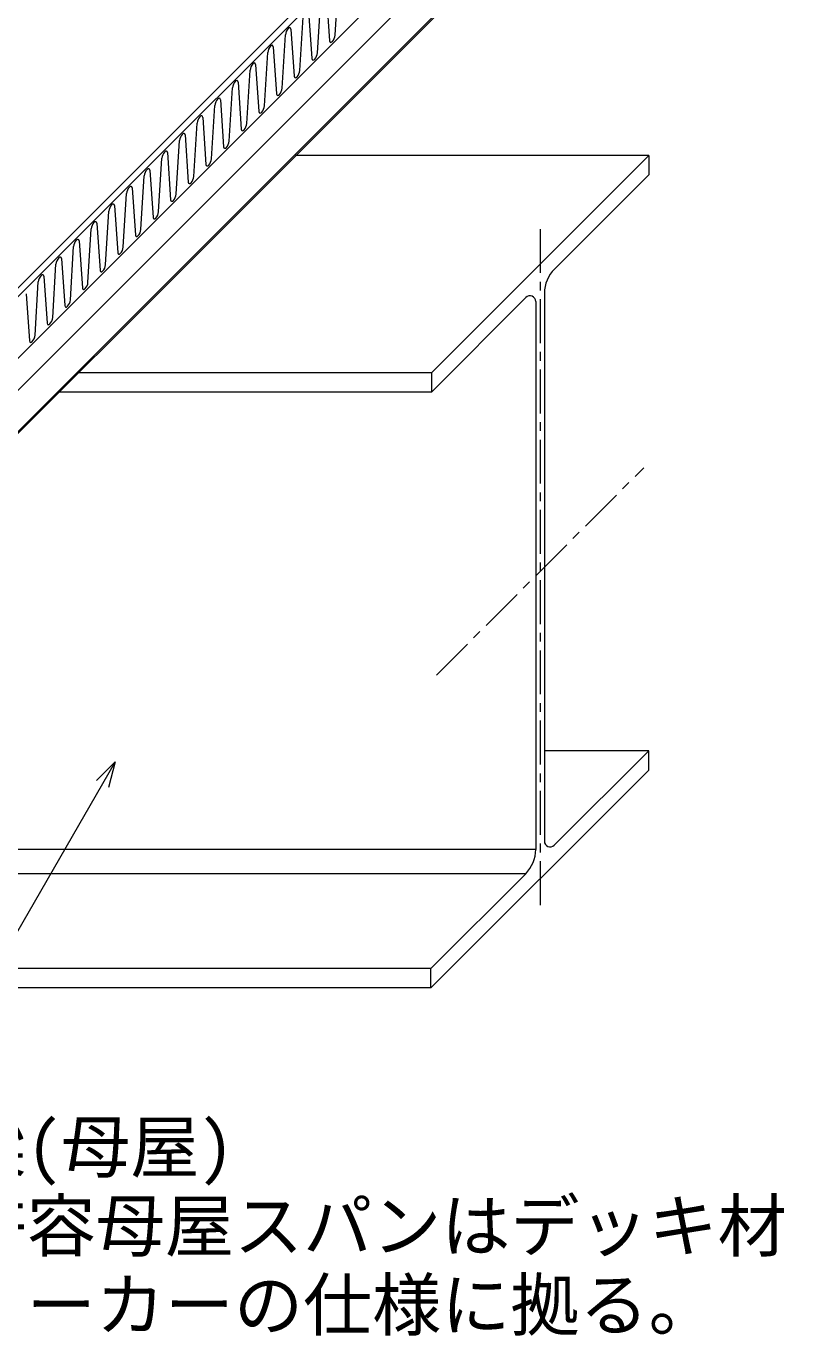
# Model space of a CAD drawing. Units: millimetres, scale not verified. Extents: x -840 to 840, y -594 to 594.
# Drawn here: x 492.4 to 665.7, y -34.5 to 263.8 of the extents above; entities that cross this region are included whole.
import ezdxf
from ezdxf.enums import TextEntityAlignment as Align

# ---------------------------------------------------------------- set-up
doc = ezdxf.new("R2010")
doc.units = ezdxf.units.MM
doc.header["$LTSCALE"] = 2
doc.linetypes.add('CHAIN1', pattern=[8, 5, -1, 1, -1])
for name, color, linetype, lineweight in [('0-2_タイトル文字', 5, 'Continuous', 9), ('0-6_断熱材', 4, 'Continuous', 9), ('0-7_鋼材(C型・H鋼ｅｔｃ)', 7, 'Continuous', 9), ('0-8_寸法線', 7, 'Continuous', 9), ('0-9_基準線(IBｼｰﾄ)', 7, 'Continuous', 9), ('0-A_中心線', 2, 'CHAIN1', 9), ('0-C_鋼材(受け鋼鈑)', 7, 'Continuous', 9)]:
    doc.layers.add(name, color=color, linetype=linetype, lineweight=lineweight)
doc.styles.add('ＭＳ ゴシック', font='')
doc.styles.get('ＭＳ ゴシック').set_extended_font_data('MS Gothic')

msp = doc.modelspace()

# ---------------------------------------------------------------- linework, layer by layer
at = {"layer": '0-6_断熱材'}
for p, q in [((562.764, 261.749), (563.501, 273.925)), ((558.743, 257.729), (559.481, 269.904)), ((560.75, 271.195), (561.493, 260.458)), ((554.723, 253.708), (555.46, 265.884)), ((556.729, 267.175), (557.473, 256.438)), ((552.709, 263.154), (553.452, 252.417)), ((550.702, 249.688), (551.44, 261.863)), ((546.682, 245.667), (547.419, 257.843)), ((548.688, 259.134), (549.431, 248.397)), ((542.661, 241.647), (543.399, 253.822)), ((544.668, 255.113), (545.411, 244.376)), ((540.647, 251.093), (541.39, 240.356)), ((538.641, 237.626), (539.378, 249.802)), ((534.62, 233.605), (535.358, 245.781)), ((536.626, 247.072), (537.37, 236.335)), ((530.6, 229.585), (531.337, 241.761)), ((532.606, 243.052), (533.349, 232.314)), ((528.585, 239.031), (529.329, 228.294)), ((526.579, 225.564), (527.316, 237.74)), ((522.559, 221.544), (523.296, 233.719)), ((524.565, 235.01), (525.308, 224.273)), ((520.544, 230.99), (521.288, 220.253)), ((516.524, 226.969), (517.267, 216.232)), ((518.538, 217.523), (519.275, 229.699)), ((514.517, 213.503), (515.255, 225.678)), ((510.497, 209.482), (511.234, 221.658)), ((512.503, 222.949), (513.247, 212.212)), ((508.483, 218.928), (509.226, 208.191)), ((504.462, 214.908), (505.206, 204.171)), ((506.476, 205.462), (507.214, 217.637)), ((502.456, 201.441), (503.193, 213.617)), ((498.435, 197.421), (499.173, 209.596)), ((500.442, 210.887), (501.185, 200.15)), ((496.421, 206.867), (497.165, 196.13)), ((494.415, 193.4), (495.152, 205.576)), ((492.401, 202.846), (493.144, 192.109))]:
    msp.add_line(p, q, dxfattribs=at)
at = {"layer": '0-6_断熱材', "color": 7}
for points in [[(-693.874, 77.832), (366.126, 77.832), (705.538, 417.243)], [(-693.874, 63.832), (366.126, 63.832), (705.538, 403.243)]]:
    msp.add_lwpolyline(points, dxfattribs=at)
at = {"layer": '0-6_断熱材'}
for centre, major_axis in [((552.075, 262.39), (-0.453, -1.093)), ((548.055, 258.369), (-0.453, -1.093)), ((562.127, 261.223), (0.453, 1.093)), ((558.106, 257.202), (0.453, 1.093)), ((544.034, 254.349), (-0.453, -1.093)), ((554.085, 253.181), (0.453, 1.093)), ((540.014, 250.328), (-0.453, -1.093)), ((550.065, 249.161), (0.453, 1.093)), ((535.993, 246.308), (-0.453, -1.093)), ((546.044, 245.14), (0.453, 1.093)), ((531.973, 242.287), (-0.453, -1.093)), ((527.952, 238.267), (-0.453, -1.093)), ((542.024, 241.12), (0.453, 1.093)), ((538.003, 237.099), (0.453, 1.093)), ((523.931, 234.246), (-0.453, -1.093)), ((533.983, 233.079), (0.453, 1.093)), ((519.911, 230.226), (-0.453, -1.093)), ((515.89, 226.205), (-0.453, -1.093)), ((529.962, 229.058), (0.453, 1.093)), ((525.942, 225.038), (0.453, 1.093)), ((511.87, 222.185), (-0.453, -1.093)), ((521.921, 221.017), (0.453, 1.093)), ((507.849, 218.164), (-0.453, -1.093)), ((503.829, 214.143), (-0.453, -1.093)), ((517.901, 216.997), (0.453, 1.093)), ((513.88, 212.976), (0.453, 1.093)), ((499.808, 210.123), (-0.453, -1.093)), ((509.86, 208.956), (0.453, 1.093)), ((495.788, 206.102), (-0.453, -1.093)), ((505.839, 204.935), (0.453, 1.093)), ((501.819, 200.915), (0.453, 1.093)), ((497.798, 196.894), (0.453, 1.093)), ((493.777, 192.873), (0.453, 1.093))]:
    msp.add_ellipse(centre, major_axis=major_axis, ratio=0.414214, start_param=2.5013292, end_param=5.3772491, dxfattribs=at)
at = {"layer": '0-7_鋼材(C型・H鋼ｅｔｃ)'}
for p, q in [((634.196, 234.358), (553.779, 234.358)), ((584.698, 184.861), (634.196, 234.358)), ((634.196, 234.358), (634.196, 229.958)), ((612.726, 208.489), (634.196, 229.958)), ((610.442, 202.973), (610.442, 78.143)), ((584.698, 180.461), (606.238, 202)), ((608.457, 201.081), (608.457, 76.25)), ((584.698, 184.861), (504.282, 184.861)), ((584.698, 184.861), (584.698, 180.461)), ((584.698, 180.461), (499.882, 180.461)), ((634.196, 98.758), (610.442, 98.758)), ((612.661, 77.223), (634.196, 98.758)), ((634.196, 94.358), (634.196, 98.758)), ((584.596, 44.758), (634.196, 94.358)), ((608.457, 76.25), (395.671, 76.25)), ((606.173, 70.735), (390.156, 70.735)), ((584.596, 49.158), (606.173, 70.735)), ((584.596, 49.158), (368.579, 49.158)), ((584.596, 44.758), (584.596, 49.158)), ((584.596, 44.758), (364.179, 44.758))]:
    msp.add_line(p, q, dxfattribs=at)
for centre, radius, start, end in [((618.242, 202.973), 7.8, 135, 180), ((607.157, 201.081), 1.3, 0, 135), ((611.742, 78.143), 1.3, 180, 315), ((600.657, 76.25), 7.8, 315, 0)]:
    msp.add_arc(centre, radius, start, end, dxfattribs=at)
at = {"layer": '0-8_寸法線'}
msp.add_line((512.674, 96.216), (460.22, 5.361), dxfattribs=at)
msp.add_lwpolyline([(508.432, 91.974), (512.674, 96.216), (511.121, 90.421)], dxfattribs=at)
at = {"layer": '0-9_基準線(IBｼｰﾄ)'}
msp.add_lwpolyline([(479.264, 190.969), (479.264, 192.969), (705.538, 419.243)], dxfattribs=at)
at = {"layer": '0-A_中心線'}
for p, q in [((609.447, 217.609), (609.447, 61.609)), ((585.83, 115.992), (633.069, 163.232))]:
    msp.add_line(p, q, dxfattribs=at)
at = {"layer": '0-C_鋼材(受け鋼鈑)'}
for p, q in [((301.504, -8.13), (705.538, 395.903)), ((310.786, -8.236), (705.538, 386.517))]:
    msp.add_line(p, q, dxfattribs=at)
msp.add_lwpolyline([(310.786, -8.236), (310.786, -8.636), (705.538, 386.117)], dxfattribs=at)

# ---------------------------------------------------------------- texts
at = {"layer": '0-2_タイトル文字', "color": 7, "style": 'ＭＳ ゴシック'}
for s, p in [('梁(母屋)', (476.76, -0.698)), ('許容母屋スパンはデッキ材', (476.76, -18.698)), ('メーカーの仕様に拠る。', (476.76, -36.698))]:
    msp.add_text(s, height=11.54, dxfattribs=at).set_placement(p, align=Align.BOTTOM_LEFT)

doc.saveas('drawing.dxf')
